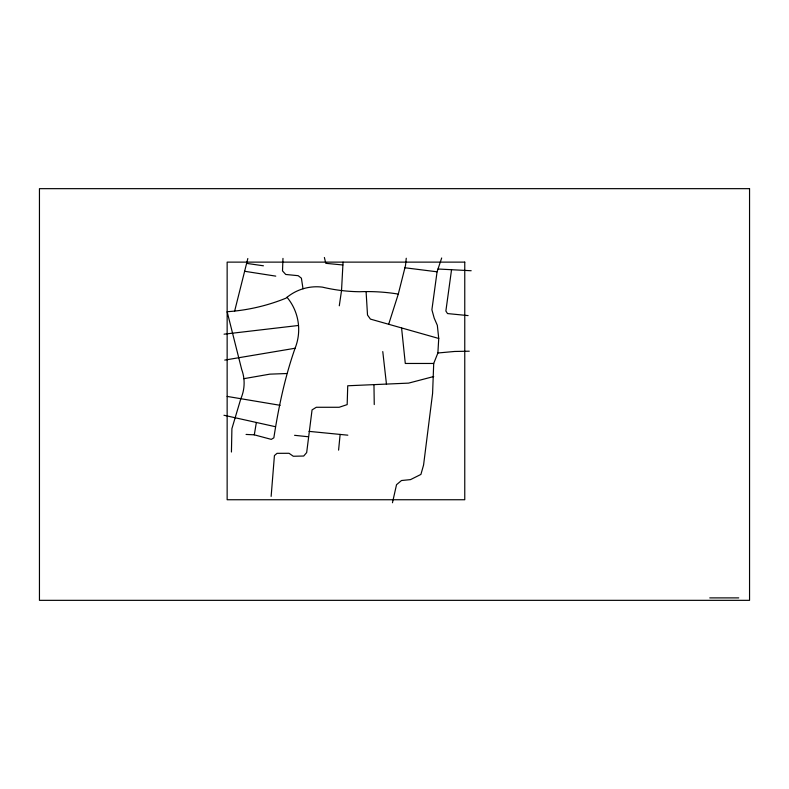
<?xml version="1.0" encoding="UTF-8"?>
<svg xmlns="http://www.w3.org/2000/svg" width="789" height="789" viewBox="0 0 789 789"><rect width="100%" height="100%" fill="white"/><g stroke="black" fill="none" stroke-linecap="round" stroke-linejoin="round"><path stroke-width="1.18" d="M231.433 452.028L231.907 428.654L240.832 398.711A38.986 38.986 0 0 0 241.7 369.499L227.143 311.724A190.356 190.356 0 0 0 285.983 298.163A46.926 46.926 0 0 1 322.385 287.127A169.674 169.674 0 0 0 359.636 291.733A192.427 192.427 0 0 1 398.287 294.09L405.526 265.4L406.246 258.25M282.975 258.397L282.501 270.893L285.736 274.464L298.163 275.686L301.398 278.182L303.015 288.794M343.047 262.126L341.529 290.539L339.29 305.797M392.458 502.751L396.522 484.712L401.473 480.521L410.497 479.623L420.912 474.416L423.575 465.017L432.589 393.415L433.713 363.463L437.885 352.989L438.733 338.461L437.333 325.344L434.197 318.125L431.899 309.752L437.076 271.801L441.682 257.983M271.14 496.389L274.424 455.588L277.038 453.33L289.04 453.29L293.301 456.249L303.706 456.032L306.674 452.58L312.059 409.895L316.3 407.272L339.162 407.272L347.17 404.609L347.732 385.772L408.613 383.119L433.713 376.531M338.589 450.134L340.128 434.423M287.018 297.295A50.358 50.358 0 0 1 295.076 348.255C284.888 377.211 278.497 407.578 273.852 437.826L271.278 439.374L254.305 434.838L246.069 434.433M451.545 269.71L445.874 311.024L447.521 313.568L468.104 315.6M254.305 434.838L256.356 422.46M234.649 311.063L247.825 258.526M388.661 324.318L398.287 294.09M243.88 378.681L269.808 374.154L286.683 373.532M224.737 360.09L295.076 348.255M224.066 334.181L298.518 325.472M437.885 352.989L454.651 351.46L469.258 351.204M433.713 363.463L405.29 363.463L401.581 328.017M709.765 597.894L738.731 597.894M438.003 269.01L471.181 270.735M342.89 264.976L325.818 263.329L324.378 257.48M309.012 431.366L347.831 435.183M294.563 435.311L308.252 436.751M404.935 267.767L437.076 271.801M246.602 263.378L263.427 265.794M244.629 271.278L275.765 276.13M227.143 396.413L280.154 405.309M223.958 415.261L274.957 426.602M438.733 338.461L370.416 319.101L367.516 315.048L366.086 291.585M382.773 351.578L386.482 384.342M373.966 384.805L374.252 404.56M749.55 188.66L39.45 188.66L39.45 600.34L749.55 600.34L749.55 188.66M464.76 262.126L227.143 262.126L227.143 499.743L464.76 499.743L464.76 262.126"/></g></svg>
